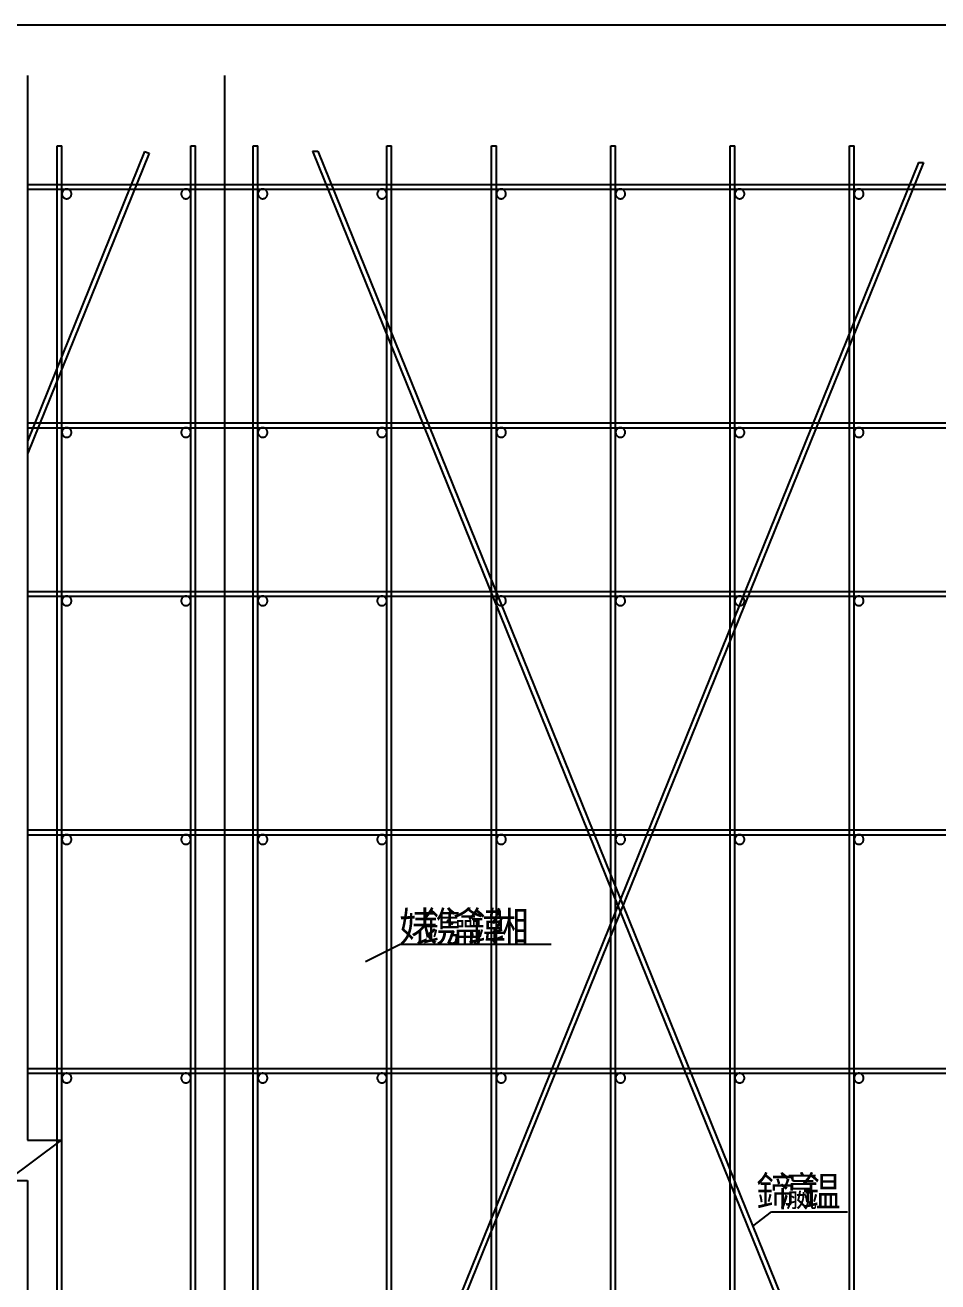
# Model space of a CAD drawing. Header units: metres. Extents: x 0 to 420, y 0 to 297.
# Drawn here: x 84.5 to 191.9, y 149.2 to 297 of the extents above; entities that cross this region are included whole.
import ezdxf

# ---------------------------------------------------------------- set-up
doc = ezdxf.new("R2010")
doc.units = ezdxf.units.M
doc.layers.add(' ', color=7, linetype='Continuous')

msp = doc.modelspace()

# ---------------------------------------------------------------- linework, layer by layer
at = {"layer": ' '}
msp.add_line((107.97, 39.12), (107.97, 291.04), dxfattribs=at)
for p, q in [((420, 296.97), (0, 296.97)), ((84.74, 291.04), (84.74, 165.83)), ((88.24, 57.21), (88.24, 282.79)), ((88.24, 282.79), (88.8, 282.79)), ((88.8, 57.21), (88.8, 282.79)), ((103.95, 56.43), (103.95, 282.79)), ((103.95, 282.79), (104.51, 282.79)), ((104.51, 56.43), (104.51, 282.79)), ((111.3, 56.43), (111.3, 282.79)), ((111.3, 282.79), (111.86, 282.79)), ((111.86, 56.43), (111.86, 282.79)), ((127.02, 57.21), (127.02, 282.79)), ((127.02, 282.79), (127.58, 282.79)), ((127.58, 57.21), (127.58, 282.79)), ((139.36, 57.21), (139.36, 282.79)), ((139.36, 282.79), (139.92, 282.79)), ((139.92, 57.21), (139.92, 282.79)), ((153.39, 57.21), (153.39, 282.79)), ((153.39, 282.79), (153.95, 282.79)), ((153.95, 57.21), (153.95, 282.79)), ((167.42, 57.21), (167.42, 282.79)), ((167.42, 282.79), (167.98, 282.79)), ((167.98, 57.21), (167.98, 282.79)), ((181.45, 57.21), (181.45, 282.79)), ((181.45, 282.79), (182.01, 282.79)), ((182.01, 57.21), (182.01, 282.79)), ((98.53, 282.12), (84.74, 248.06)), ((99.05, 281.91), (84.74, 246.56)), ((98.53, 282.12), (99.05, 281.91)), ((118.3, 282.15), (196.05, 90.09)), ((118.3, 282.15), (118.91, 282.15)), ((118.91, 282.15), (196.66, 90.09)), ((189.57, 280.81), (112.37, 90.09)), ((190.18, 280.81), (112.97, 90.09)), ((189.57, 280.81), (190.18, 280.81)), ((84.74, 278.24), (223.49, 278.24)), ((84.74, 277.68), (223.49, 277.68)), ((84.74, 250.18), (223.49, 250.18)), ((84.74, 249.62), (223.49, 249.62)), ((84.74, 230.38), (223.49, 230.38)), ((84.74, 229.82), (223.49, 229.82)), ((84.74, 202.32), (223.49, 202.32)), ((84.74, 201.76), (223.49, 201.76)), ((124.52, 186.84), (128.59, 188.87)), ((128.59, 188.87), (146.37, 188.87)), ((84.74, 174.26), (223.49, 174.26)), ((84.74, 173.7), (223.49, 173.7)), ((88.71, 165.83), (82.36, 161.08)), ((84.74, 165.83), (88.71, 165.83)), ((82.36, 161.08), (84.74, 161.08)), ((84.74, 161.08), (84.74, 45.46)), ((170.08, 155.73), (172.29, 157.39)), ((172.29, 157.39), (181.23, 157.39))]:
    msp.add_line(p, q)
for points in [[(89.92, 277.12), (89.92, 277.18), (89.91, 277.23), (89.9, 277.28), (89.88, 277.34), (89.85, 277.38), (89.83, 277.43), (89.79, 277.48), (89.76, 277.52), (89.72, 277.55), (89.67, 277.59), (89.62, 277.62), (89.57, 277.64), (89.52, 277.66), (89.47, 277.67), (89.41, 277.68), (89.36, 277.68), (89.3, 277.68), (89.25, 277.67), (89.2, 277.66), (89.14, 277.64), (89.09, 277.62), (89.05, 277.59), (89, 277.55), (88.96, 277.52), (88.93, 277.48), (88.89, 277.43), (88.86, 277.38), (88.84, 277.34), (88.82, 277.28), (88.81, 277.23), (88.8, 277.18), (88.8, 277.12), (88.8, 277.07), (88.81, 277.01), (88.82, 276.96), (88.84, 276.91), (88.86, 276.86), (88.89, 276.81), (88.93, 276.76), (88.96, 276.72), (89, 276.69), (89.05, 276.65), (89.09, 276.63), (89.14, 276.6), (89.2, 276.58), (89.25, 276.57), (89.3, 276.56), (89.36, 276.56), (89.41, 276.56), (89.47, 276.57), (89.52, 276.58), (89.57, 276.6), (89.62, 276.63), (89.67, 276.65), (89.72, 276.69), (89.76, 276.72), (89.79, 276.76), (89.83, 276.81), (89.85, 276.86), (89.88, 276.91), (89.9, 276.96), (89.91, 277.01), (89.92, 277.07), (89.92, 277.12)], [(103.95, 277.12), (103.95, 277.18), (103.94, 277.23), (103.93, 277.28), (103.91, 277.34), (103.88, 277.38), (103.86, 277.43), (103.82, 277.48), (103.79, 277.52), (103.74, 277.55), (103.7, 277.59), (103.65, 277.62), (103.6, 277.64), (103.55, 277.66), (103.5, 277.67), (103.44, 277.68), (103.39, 277.68), (103.33, 277.68), (103.28, 277.67), (103.23, 277.66), (103.17, 277.64), (103.12, 277.62), (103.08, 277.59), (103.03, 277.55), (102.99, 277.52), (102.95, 277.48), (102.92, 277.43), (102.89, 277.38), (102.87, 277.34), (102.85, 277.28), (102.84, 277.23), (102.83, 277.18), (102.83, 277.12), (102.83, 277.07), (102.84, 277.01), (102.85, 276.96), (102.87, 276.91), (102.89, 276.86), (102.92, 276.81), (102.95, 276.76), (102.99, 276.72), (103.03, 276.69), (103.08, 276.65), (103.12, 276.63), (103.17, 276.6), (103.23, 276.58), (103.28, 276.57), (103.33, 276.56), (103.39, 276.56), (103.44, 276.56), (103.5, 276.57), (103.55, 276.58), (103.6, 276.6), (103.65, 276.63), (103.7, 276.65), (103.74, 276.69), (103.79, 276.72), (103.82, 276.76), (103.86, 276.81), (103.88, 276.86), (103.91, 276.91), (103.93, 276.96), (103.94, 277.01), (103.95, 277.07), (103.95, 277.12)], [(112.99, 277.12), (112.98, 277.18), (112.98, 277.23), (112.96, 277.28), (112.94, 277.34), (112.92, 277.38), (112.89, 277.43), (112.86, 277.48), (112.82, 277.52), (112.78, 277.55), (112.74, 277.59), (112.69, 277.62), (112.64, 277.64), (112.59, 277.66), (112.53, 277.67), (112.48, 277.68), (112.42, 277.68), (112.37, 277.68), (112.32, 277.67), (112.26, 277.66), (112.21, 277.64), (112.16, 277.62), (112.11, 277.59), (112.07, 277.55), (112.03, 277.52), (111.99, 277.48), (111.96, 277.43), (111.93, 277.38), (111.91, 277.34), (111.89, 277.28), (111.87, 277.23), (111.87, 277.18), (111.86, 277.12), (111.87, 277.07), (111.87, 277.01), (111.89, 276.96), (111.91, 276.91), (111.93, 276.86), (111.96, 276.81), (111.99, 276.76), (112.03, 276.72), (112.07, 276.69), (112.11, 276.65), (112.16, 276.63), (112.21, 276.6), (112.26, 276.58), (112.32, 276.57), (112.37, 276.56), (112.42, 276.56), (112.48, 276.56), (112.53, 276.57), (112.59, 276.58), (112.64, 276.6), (112.69, 276.63), (112.74, 276.65), (112.78, 276.69), (112.82, 276.72), (112.86, 276.76), (112.89, 276.81), (112.92, 276.86), (112.94, 276.91), (112.96, 276.96), (112.98, 277.01), (112.98, 277.07), (112.99, 277.12)], [(127.02, 277.12), (127.01, 277.18), (127, 277.23), (126.99, 277.28), (126.97, 277.34), (126.95, 277.38), (126.92, 277.43), (126.89, 277.48), (126.85, 277.52), (126.81, 277.55), (126.77, 277.59), (126.72, 277.62), (126.67, 277.64), (126.62, 277.66), (126.56, 277.67), (126.51, 277.68), (126.45, 277.68), (126.4, 277.68), (126.34, 277.67), (126.29, 277.66), (126.24, 277.64), (126.19, 277.62), (126.14, 277.59), (126.1, 277.55), (126.06, 277.52), (126.02, 277.48), (125.99, 277.43), (125.96, 277.38), (125.94, 277.34), (125.92, 277.28), (125.9, 277.23), (125.9, 277.18), (125.89, 277.12), (125.9, 277.07), (125.9, 277.01), (125.92, 276.96), (125.94, 276.91), (125.96, 276.86), (125.99, 276.81), (126.02, 276.76), (126.06, 276.72), (126.1, 276.69), (126.14, 276.65), (126.19, 276.63), (126.24, 276.6), (126.29, 276.58), (126.34, 276.57), (126.4, 276.56), (126.45, 276.56), (126.51, 276.56), (126.56, 276.57), (126.62, 276.58), (126.67, 276.6), (126.72, 276.63), (126.77, 276.65), (126.81, 276.69), (126.85, 276.72), (126.89, 276.76), (126.92, 276.81), (126.95, 276.86), (126.97, 276.91), (126.99, 276.96), (127, 277.01), (127.01, 277.07), (127.02, 277.12)], [(141.04, 277.12), (141.04, 277.18), (141.03, 277.23), (141.02, 277.28), (141, 277.34), (140.98, 277.38), (140.95, 277.43), (140.92, 277.48), (140.88, 277.52), (140.84, 277.55), (140.8, 277.59), (140.75, 277.62), (140.7, 277.64), (140.65, 277.66), (140.59, 277.67), (140.54, 277.68), (140.48, 277.68), (140.43, 277.68), (140.37, 277.67), (140.32, 277.66), (140.27, 277.64), (140.22, 277.62), (140.17, 277.59), (140.13, 277.55), (140.09, 277.52), (140.05, 277.48), (140.02, 277.43), (139.99, 277.38), (139.96, 277.34), (139.95, 277.28), (139.93, 277.23), (139.92, 277.18), (139.92, 277.12), (139.92, 277.07), (139.93, 277.01), (139.95, 276.96), (139.96, 276.91), (139.99, 276.86), (140.02, 276.81), (140.05, 276.76), (140.09, 276.72), (140.13, 276.69), (140.17, 276.65), (140.22, 276.63), (140.27, 276.6), (140.32, 276.58), (140.37, 276.57), (140.43, 276.56), (140.48, 276.56), (140.54, 276.56), (140.59, 276.57), (140.65, 276.58), (140.7, 276.6), (140.75, 276.63), (140.8, 276.65), (140.84, 276.69), (140.88, 276.72), (140.92, 276.76), (140.95, 276.81), (140.98, 276.86), (141, 276.91), (141.02, 276.96), (141.03, 277.01), (141.04, 277.07), (141.04, 277.12)], [(155.07, 277.12), (155.07, 277.18), (155.06, 277.23), (155.05, 277.28), (155.03, 277.34), (155.01, 277.38), (154.98, 277.43), (154.95, 277.48), (154.91, 277.52), (154.87, 277.55), (154.82, 277.59), (154.78, 277.62), (154.73, 277.64), (154.68, 277.66), (154.62, 277.67), (154.57, 277.68), (154.51, 277.68), (154.46, 277.68), (154.4, 277.67), (154.35, 277.66), (154.3, 277.64), (154.25, 277.62), (154.2, 277.59), (154.16, 277.55), (154.12, 277.52), (154.08, 277.48), (154.05, 277.43), (154.02, 277.38), (153.99, 277.34), (153.98, 277.28), (153.96, 277.23), (153.95, 277.18), (153.95, 277.12), (153.95, 277.07), (153.96, 277.01), (153.98, 276.96), (153.99, 276.91), (154.02, 276.86), (154.05, 276.81), (154.08, 276.76), (154.12, 276.72), (154.16, 276.69), (154.2, 276.65), (154.25, 276.63), (154.3, 276.6), (154.35, 276.58), (154.4, 276.57), (154.46, 276.56), (154.51, 276.56), (154.57, 276.56), (154.62, 276.57), (154.68, 276.58), (154.73, 276.6), (154.78, 276.63), (154.82, 276.65), (154.87, 276.69), (154.91, 276.72), (154.95, 276.76), (154.98, 276.81), (155.01, 276.86), (155.03, 276.91), (155.05, 276.96), (155.06, 277.01), (155.07, 277.07), (155.07, 277.12)], [(169.1, 277.12), (169.1, 277.18), (169.09, 277.23), (169.08, 277.28), (169.06, 277.34), (169.04, 277.38), (169.01, 277.43), (168.98, 277.48), (168.94, 277.52), (168.9, 277.55), (168.85, 277.59), (168.81, 277.62), (168.76, 277.64), (168.7, 277.66), (168.65, 277.67), (168.6, 277.68), (168.54, 277.68), (168.49, 277.68), (168.43, 277.67), (168.38, 277.66), (168.33, 277.64), (168.28, 277.62), (168.23, 277.59), (168.19, 277.55), (168.14, 277.52), (168.11, 277.48), (168.08, 277.43), (168.05, 277.38), (168.02, 277.34), (168, 277.28), (167.99, 277.23), (167.98, 277.18), (167.98, 277.12), (167.98, 277.07), (167.99, 277.01), (168, 276.96), (168.02, 276.91), (168.05, 276.86), (168.08, 276.81), (168.11, 276.76), (168.14, 276.72), (168.19, 276.69), (168.23, 276.65), (168.28, 276.63), (168.33, 276.6), (168.38, 276.58), (168.43, 276.57), (168.49, 276.56), (168.54, 276.56), (168.6, 276.56), (168.65, 276.57), (168.7, 276.58), (168.76, 276.6), (168.81, 276.63), (168.85, 276.65), (168.9, 276.69), (168.94, 276.72), (168.98, 276.76), (169.01, 276.81), (169.04, 276.86), (169.06, 276.91), (169.08, 276.96), (169.09, 277.01), (169.1, 277.07), (169.1, 277.12)], [(183.13, 277.12), (183.13, 277.18), (183.12, 277.23), (183.11, 277.28), (183.09, 277.34), (183.07, 277.38), (183.04, 277.43), (183, 277.48), (182.97, 277.52), (182.93, 277.55), (182.88, 277.59), (182.84, 277.62), (182.79, 277.64), (182.73, 277.66), (182.68, 277.67), (182.63, 277.68), (182.57, 277.68), (182.52, 277.68), (182.46, 277.67), (182.41, 277.66), (182.36, 277.64), (182.31, 277.62), (182.26, 277.59), (182.21, 277.55), (182.17, 277.52), (182.14, 277.48), (182.1, 277.43), (182.08, 277.38), (182.05, 277.34), (182.03, 277.28), (182.02, 277.23), (182.01, 277.18), (182.01, 277.12), (182.01, 277.07), (182.02, 277.01), (182.03, 276.96), (182.05, 276.91), (182.08, 276.86), (182.1, 276.81), (182.14, 276.76), (182.17, 276.72), (182.21, 276.69), (182.26, 276.65), (182.31, 276.63), (182.36, 276.6), (182.41, 276.58), (182.46, 276.57), (182.52, 276.56), (182.57, 276.56), (182.63, 276.56), (182.68, 276.57), (182.73, 276.58), (182.79, 276.6), (182.84, 276.63), (182.88, 276.65), (182.93, 276.69), (182.97, 276.72), (183, 276.76), (183.04, 276.81), (183.07, 276.86), (183.09, 276.91), (183.11, 276.96), (183.12, 277.01), (183.13, 277.07), (183.13, 277.12)], [(89.92, 249.06), (89.92, 249.12), (89.91, 249.17), (89.9, 249.22), (89.88, 249.28), (89.85, 249.33), (89.83, 249.37), (89.79, 249.42), (89.76, 249.46), (89.72, 249.5), (89.67, 249.53), (89.62, 249.56), (89.57, 249.58), (89.52, 249.6), (89.47, 249.61), (89.41, 249.62), (89.36, 249.62), (89.3, 249.62), (89.25, 249.61), (89.2, 249.6), (89.14, 249.58), (89.09, 249.56), (89.05, 249.53), (89, 249.5), (88.96, 249.46), (88.93, 249.42), (88.89, 249.37), (88.86, 249.33), (88.84, 249.28), (88.82, 249.22), (88.81, 249.17), (88.8, 249.12), (88.8, 249.06), (88.8, 249.01), (88.81, 248.95), (88.82, 248.9), (88.84, 248.85), (88.86, 248.8), (88.89, 248.75), (88.93, 248.71), (88.96, 248.67), (89, 248.63), (89.05, 248.6), (89.09, 248.57), (89.14, 248.54), (89.2, 248.52), (89.25, 248.51), (89.3, 248.5), (89.36, 248.5), (89.41, 248.5), (89.47, 248.51), (89.52, 248.52), (89.57, 248.54), (89.62, 248.57), (89.67, 248.6), (89.72, 248.63), (89.76, 248.67), (89.79, 248.71), (89.83, 248.75), (89.85, 248.8), (89.88, 248.85), (89.9, 248.9), (89.91, 248.95), (89.92, 249.01), (89.92, 249.06)], [(103.95, 249.06), (103.95, 249.12), (103.94, 249.17), (103.93, 249.22), (103.91, 249.28), (103.88, 249.33), (103.86, 249.37), (103.82, 249.42), (103.79, 249.46), (103.74, 249.5), (103.7, 249.53), (103.65, 249.56), (103.6, 249.58), (103.55, 249.6), (103.5, 249.61), (103.44, 249.62), (103.39, 249.62), (103.33, 249.62), (103.28, 249.61), (103.23, 249.6), (103.17, 249.58), (103.12, 249.56), (103.08, 249.53), (103.03, 249.5), (102.99, 249.46), (102.95, 249.42), (102.92, 249.37), (102.89, 249.33), (102.87, 249.28), (102.85, 249.22), (102.84, 249.17), (102.83, 249.12), (102.83, 249.06), (102.83, 249.01), (102.84, 248.95), (102.85, 248.9), (102.87, 248.85), (102.89, 248.8), (102.92, 248.75), (102.95, 248.71), (102.99, 248.67), (103.03, 248.63), (103.08, 248.6), (103.12, 248.57), (103.17, 248.54), (103.23, 248.52), (103.28, 248.51), (103.33, 248.5), (103.39, 248.5), (103.44, 248.5), (103.5, 248.51), (103.55, 248.52), (103.6, 248.54), (103.65, 248.57), (103.7, 248.6), (103.74, 248.63), (103.79, 248.67), (103.82, 248.71), (103.86, 248.75), (103.88, 248.8), (103.91, 248.85), (103.93, 248.9), (103.94, 248.95), (103.95, 249.01), (103.95, 249.06)], [(112.99, 249.06), (112.98, 249.12), (112.98, 249.17), (112.96, 249.22), (112.94, 249.28), (112.92, 249.33), (112.89, 249.37), (112.86, 249.42), (112.82, 249.46), (112.78, 249.5), (112.74, 249.53), (112.69, 249.56), (112.64, 249.58), (112.59, 249.6), (112.53, 249.61), (112.48, 249.62), (112.42, 249.62), (112.37, 249.62), (112.32, 249.61), (112.26, 249.6), (112.21, 249.58), (112.16, 249.56), (112.11, 249.53), (112.07, 249.5), (112.03, 249.46), (111.99, 249.42), (111.96, 249.37), (111.93, 249.33), (111.91, 249.28), (111.89, 249.22), (111.87, 249.17), (111.87, 249.12), (111.86, 249.06), (111.87, 249.01), (111.87, 248.95), (111.89, 248.9), (111.91, 248.85), (111.93, 248.8), (111.96, 248.75), (111.99, 248.71), (112.03, 248.67), (112.07, 248.63), (112.11, 248.6), (112.16, 248.57), (112.21, 248.54), (112.26, 248.52), (112.32, 248.51), (112.37, 248.5), (112.42, 248.5), (112.48, 248.5), (112.53, 248.51), (112.59, 248.52), (112.64, 248.54), (112.69, 248.57), (112.74, 248.6), (112.78, 248.63), (112.82, 248.67), (112.86, 248.71), (112.89, 248.75), (112.92, 248.8), (112.94, 248.85), (112.96, 248.9), (112.98, 248.95), (112.98, 249.01), (112.99, 249.06)], [(127.02, 249.06), (127.01, 249.12), (127, 249.17), (126.99, 249.22), (126.97, 249.28), (126.95, 249.33), (126.92, 249.37), (126.89, 249.42), (126.85, 249.46), (126.81, 249.5), (126.77, 249.53), (126.72, 249.56), (126.67, 249.58), (126.62, 249.6), (126.56, 249.61), (126.51, 249.62), (126.45, 249.62), (126.4, 249.62), (126.34, 249.61), (126.29, 249.6), (126.24, 249.58), (126.19, 249.56), (126.14, 249.53), (126.1, 249.5), (126.06, 249.46), (126.02, 249.42), (125.99, 249.37), (125.96, 249.33), (125.94, 249.28), (125.92, 249.22), (125.9, 249.17), (125.9, 249.12), (125.89, 249.06), (125.9, 249.01), (125.9, 248.95), (125.92, 248.9), (125.94, 248.85), (125.96, 248.8), (125.99, 248.75), (126.02, 248.71), (126.06, 248.67), (126.1, 248.63), (126.14, 248.6), (126.19, 248.57), (126.24, 248.54), (126.29, 248.52), (126.34, 248.51), (126.4, 248.5), (126.45, 248.5), (126.51, 248.5), (126.56, 248.51), (126.62, 248.52), (126.67, 248.54), (126.72, 248.57), (126.77, 248.6), (126.81, 248.63), (126.85, 248.67), (126.89, 248.71), (126.92, 248.75), (126.95, 248.8), (126.97, 248.85), (126.99, 248.9), (127, 248.95), (127.01, 249.01), (127.02, 249.06)], [(141.04, 249.06), (141.04, 249.12), (141.03, 249.17), (141.02, 249.22), (141, 249.28), (140.98, 249.33), (140.95, 249.37), (140.92, 249.42), (140.88, 249.46), (140.84, 249.5), (140.8, 249.53), (140.75, 249.56), (140.7, 249.58), (140.65, 249.6), (140.59, 249.61), (140.54, 249.62), (140.48, 249.62), (140.43, 249.62), (140.37, 249.61), (140.32, 249.6), (140.27, 249.58), (140.22, 249.56), (140.17, 249.53), (140.13, 249.5), (140.09, 249.46), (140.05, 249.42), (140.02, 249.37), (139.99, 249.33), (139.96, 249.28), (139.95, 249.22), (139.93, 249.17), (139.92, 249.12), (139.92, 249.06), (139.92, 249.01), (139.93, 248.95), (139.95, 248.9), (139.96, 248.85), (139.99, 248.8), (140.02, 248.75), (140.05, 248.71), (140.09, 248.67), (140.13, 248.63), (140.17, 248.6), (140.22, 248.57), (140.27, 248.54), (140.32, 248.52), (140.37, 248.51), (140.43, 248.5), (140.48, 248.5), (140.54, 248.5), (140.59, 248.51), (140.65, 248.52), (140.7, 248.54), (140.75, 248.57), (140.8, 248.6), (140.84, 248.63), (140.88, 248.67), (140.92, 248.71), (140.95, 248.75), (140.98, 248.8), (141, 248.85), (141.02, 248.9), (141.03, 248.95), (141.04, 249.01), (141.04, 249.06)], [(155.07, 249.06), (155.07, 249.12), (155.06, 249.17), (155.05, 249.22), (155.03, 249.28), (155.01, 249.33), (154.98, 249.37), (154.95, 249.42), (154.91, 249.46), (154.87, 249.5), (154.82, 249.53), (154.78, 249.56), (154.73, 249.58), (154.68, 249.6), (154.62, 249.61), (154.57, 249.62), (154.51, 249.62), (154.46, 249.62), (154.4, 249.61), (154.35, 249.6), (154.3, 249.58), (154.25, 249.56), (154.2, 249.53), (154.16, 249.5), (154.12, 249.46), (154.08, 249.42), (154.05, 249.37), (154.02, 249.33), (153.99, 249.28), (153.98, 249.22), (153.96, 249.17), (153.95, 249.12), (153.95, 249.06), (153.95, 249.01), (153.96, 248.95), (153.98, 248.9), (153.99, 248.85), (154.02, 248.8), (154.05, 248.75), (154.08, 248.71), (154.12, 248.67), (154.16, 248.63), (154.2, 248.6), (154.25, 248.57), (154.3, 248.54), (154.35, 248.52), (154.4, 248.51), (154.46, 248.5), (154.51, 248.5), (154.57, 248.5), (154.62, 248.51), (154.68, 248.52), (154.73, 248.54), (154.78, 248.57), (154.82, 248.6), (154.87, 248.63), (154.91, 248.67), (154.95, 248.71), (154.98, 248.75), (155.01, 248.8), (155.03, 248.85), (155.05, 248.9), (155.06, 248.95), (155.07, 249.01), (155.07, 249.06)], [(169.1, 249.06), (169.1, 249.12), (169.09, 249.17), (169.08, 249.22), (169.06, 249.28), (169.04, 249.33), (169.01, 249.37), (168.98, 249.42), (168.94, 249.46), (168.9, 249.5), (168.85, 249.53), (168.81, 249.56), (168.76, 249.58), (168.7, 249.6), (168.65, 249.61), (168.6, 249.62), (168.54, 249.62), (168.49, 249.62), (168.43, 249.61), (168.38, 249.6), (168.33, 249.58), (168.28, 249.56), (168.23, 249.53), (168.19, 249.5), (168.14, 249.46), (168.11, 249.42), (168.08, 249.37), (168.05, 249.33), (168.02, 249.28), (168, 249.22), (167.99, 249.17), (167.98, 249.12), (167.98, 249.06), (167.98, 249.01), (167.99, 248.95), (168, 248.9), (168.02, 248.85), (168.05, 248.8), (168.08, 248.75), (168.11, 248.71), (168.14, 248.67), (168.19, 248.63), (168.23, 248.6), (168.28, 248.57), (168.33, 248.54), (168.38, 248.52), (168.43, 248.51), (168.49, 248.5), (168.54, 248.5), (168.6, 248.5), (168.65, 248.51), (168.7, 248.52), (168.76, 248.54), (168.81, 248.57), (168.85, 248.6), (168.9, 248.63), (168.94, 248.67), (168.98, 248.71), (169.01, 248.75), (169.04, 248.8), (169.06, 248.85), (169.08, 248.9), (169.09, 248.95), (169.1, 249.01), (169.1, 249.06)], [(183.13, 249.06), (183.13, 249.12), (183.12, 249.17), (183.11, 249.22), (183.09, 249.28), (183.07, 249.33), (183.04, 249.37), (183, 249.42), (182.97, 249.46), (182.93, 249.5), (182.88, 249.53), (182.84, 249.56), (182.79, 249.58), (182.73, 249.6), (182.68, 249.61), (182.63, 249.62), (182.57, 249.62), (182.52, 249.62), (182.46, 249.61), (182.41, 249.6), (182.36, 249.58), (182.31, 249.56), (182.26, 249.53), (182.21, 249.5), (182.17, 249.46), (182.14, 249.42), (182.1, 249.37), (182.08, 249.33), (182.05, 249.28), (182.03, 249.22), (182.02, 249.17), (182.01, 249.12), (182.01, 249.06), (182.01, 249.01), (182.02, 248.95), (182.03, 248.9), (182.05, 248.85), (182.08, 248.8), (182.1, 248.75), (182.14, 248.71), (182.17, 248.67), (182.21, 248.63), (182.26, 248.6), (182.31, 248.57), (182.36, 248.54), (182.41, 248.52), (182.46, 248.51), (182.52, 248.5), (182.57, 248.5), (182.63, 248.5), (182.68, 248.51), (182.73, 248.52), (182.79, 248.54), (182.84, 248.57), (182.88, 248.6), (182.93, 248.63), (182.97, 248.67), (183, 248.71), (183.04, 248.75), (183.07, 248.8), (183.09, 248.85), (183.11, 248.9), (183.12, 248.95), (183.13, 249.01), (183.13, 249.06)], [(89.92, 229.26), (89.92, 229.31), (89.91, 229.37), (89.9, 229.42), (89.88, 229.47), (89.85, 229.52), (89.83, 229.57), (89.79, 229.61), (89.76, 229.65), (89.72, 229.69), (89.67, 229.72), (89.62, 229.75), (89.57, 229.78), (89.52, 229.79), (89.47, 229.81), (89.41, 229.82), (89.36, 229.82), (89.3, 229.82), (89.25, 229.81), (89.2, 229.79), (89.14, 229.78), (89.09, 229.75), (89.05, 229.72), (89, 229.69), (88.96, 229.65), (88.93, 229.61), (88.89, 229.57), (88.86, 229.52), (88.84, 229.47), (88.82, 229.42), (88.81, 229.37), (88.8, 229.31), (88.8, 229.26), (88.8, 229.2), (88.81, 229.15), (88.82, 229.09), (88.84, 229.04), (88.86, 228.99), (88.89, 228.94), (88.93, 228.9), (88.96, 228.86), (89, 228.82), (89.05, 228.79), (89.09, 228.76), (89.14, 228.74), (89.2, 228.72), (89.25, 228.71), (89.3, 228.7), (89.36, 228.7), (89.41, 228.7), (89.47, 228.71), (89.52, 228.72), (89.57, 228.74), (89.62, 228.76), (89.67, 228.79), (89.72, 228.82), (89.76, 228.86), (89.79, 228.9), (89.83, 228.94), (89.85, 228.99), (89.88, 229.04), (89.9, 229.09), (89.91, 229.15), (89.92, 229.2), (89.92, 229.26)], [(103.95, 229.26), (103.95, 229.31), (103.94, 229.37), (103.93, 229.42), (103.91, 229.47), (103.88, 229.52), (103.86, 229.57), (103.82, 229.61), (103.79, 229.65), (103.74, 229.69), (103.7, 229.72), (103.65, 229.75), (103.6, 229.78), (103.55, 229.79), (103.5, 229.81), (103.44, 229.82), (103.39, 229.82), (103.33, 229.82), (103.28, 229.81), (103.23, 229.79), (103.17, 229.78), (103.12, 229.75), (103.08, 229.72), (103.03, 229.69), (102.99, 229.65), (102.95, 229.61), (102.92, 229.57), (102.89, 229.52), (102.87, 229.47), (102.85, 229.42), (102.84, 229.37), (102.83, 229.31), (102.83, 229.26), (102.83, 229.2), (102.84, 229.15), (102.85, 229.09), (102.87, 229.04), (102.89, 228.99), (102.92, 228.94), (102.95, 228.9), (102.99, 228.86), (103.03, 228.82), (103.08, 228.79), (103.12, 228.76), (103.17, 228.74), (103.23, 228.72), (103.28, 228.71), (103.33, 228.7), (103.39, 228.7), (103.44, 228.7), (103.5, 228.71), (103.55, 228.72), (103.6, 228.74), (103.65, 228.76), (103.7, 228.79), (103.74, 228.82), (103.79, 228.86), (103.82, 228.9), (103.86, 228.94), (103.88, 228.99), (103.91, 229.04), (103.93, 229.09), (103.94, 229.15), (103.95, 229.2), (103.95, 229.26)], [(112.99, 229.26), (112.98, 229.31), (112.98, 229.37), (112.96, 229.42), (112.94, 229.47), (112.92, 229.52), (112.89, 229.57), (112.86, 229.61), (112.82, 229.65), (112.78, 229.69), (112.74, 229.72), (112.69, 229.75), (112.64, 229.78), (112.59, 229.79), (112.53, 229.81), (112.48, 229.82), (112.42, 229.82), (112.37, 229.82), (112.32, 229.81), (112.26, 229.79), (112.21, 229.78), (112.16, 229.75), (112.11, 229.72), (112.07, 229.69), (112.03, 229.65), (111.99, 229.61), (111.96, 229.57), (111.93, 229.52), (111.91, 229.47), (111.89, 229.42), (111.87, 229.37), (111.87, 229.31), (111.86, 229.26), (111.87, 229.2), (111.87, 229.15), (111.89, 229.09), (111.91, 229.04), (111.93, 228.99), (111.96, 228.94), (111.99, 228.9), (112.03, 228.86), (112.07, 228.82), (112.11, 228.79), (112.16, 228.76), (112.21, 228.74), (112.26, 228.72), (112.32, 228.71), (112.37, 228.7), (112.42, 228.7), (112.48, 228.7), (112.53, 228.71), (112.59, 228.72), (112.64, 228.74), (112.69, 228.76), (112.74, 228.79), (112.78, 228.82), (112.82, 228.86), (112.86, 228.9), (112.89, 228.94), (112.92, 228.99), (112.94, 229.04), (112.96, 229.09), (112.98, 229.15), (112.98, 229.2), (112.99, 229.26)], [(127.02, 229.26), (127.01, 229.31), (127, 229.37), (126.99, 229.42), (126.97, 229.47), (126.95, 229.52), (126.92, 229.57), (126.89, 229.61), (126.85, 229.65), (126.81, 229.69), (126.77, 229.72), (126.72, 229.75), (126.67, 229.78), (126.62, 229.79), (126.56, 229.81), (126.51, 229.82), (126.45, 229.82), (126.4, 229.82), (126.34, 229.81), (126.29, 229.79), (126.24, 229.78), (126.19, 229.75), (126.14, 229.72), (126.1, 229.69), (126.06, 229.65), (126.02, 229.61), (125.99, 229.57), (125.96, 229.52), (125.94, 229.47), (125.92, 229.42), (125.9, 229.37), (125.9, 229.31), (125.89, 229.26), (125.9, 229.2), (125.9, 229.15), (125.92, 229.09), (125.94, 229.04), (125.96, 228.99), (125.99, 228.94), (126.02, 228.9), (126.06, 228.86), (126.1, 228.82), (126.14, 228.79), (126.19, 228.76), (126.24, 228.74), (126.29, 228.72), (126.34, 228.71), (126.4, 228.7), (126.45, 228.7), (126.51, 228.7), (126.56, 228.71), (126.62, 228.72), (126.67, 228.74), (126.72, 228.76), (126.77, 228.79), (126.81, 228.82), (126.85, 228.86), (126.89, 228.9), (126.92, 228.94), (126.95, 228.99), (126.97, 229.04), (126.99, 229.09), (127, 229.15), (127.01, 229.2), (127.02, 229.26)], [(141.04, 229.26), (141.04, 229.31), (141.03, 229.37), (141.02, 229.42), (141, 229.47), (140.98, 229.52), (140.95, 229.57), (140.92, 229.61), (140.88, 229.65), (140.84, 229.69), (140.8, 229.72), (140.75, 229.75), (140.7, 229.78), (140.65, 229.79), (140.59, 229.81), (140.54, 229.82), (140.48, 229.82), (140.43, 229.82), (140.37, 229.81), (140.32, 229.79), (140.27, 229.78), (140.22, 229.75), (140.17, 229.72), (140.13, 229.69), (140.09, 229.65), (140.05, 229.61), (140.02, 229.57), (139.99, 229.52), (139.96, 229.47), (139.95, 229.42), (139.93, 229.37), (139.92, 229.31), (139.92, 229.26), (139.92, 229.2), (139.93, 229.15), (139.95, 229.09), (139.96, 229.04), (139.99, 228.99), (140.02, 228.94), (140.05, 228.9), (140.09, 228.86), (140.13, 228.82), (140.17, 228.79), (140.22, 228.76), (140.27, 228.74), (140.32, 228.72), (140.37, 228.71), (140.43, 228.7), (140.48, 228.7), (140.54, 228.7), (140.59, 228.71), (140.65, 228.72), (140.7, 228.74), (140.75, 228.76), (140.8, 228.79), (140.84, 228.82), (140.88, 228.86), (140.92, 228.9), (140.95, 228.94), (140.98, 228.99), (141, 229.04), (141.02, 229.09), (141.03, 229.15), (141.04, 229.2), (141.04, 229.26)], [(155.07, 229.26), (155.07, 229.31), (155.06, 229.37), (155.05, 229.42), (155.03, 229.47), (155.01, 229.52), (154.98, 229.57), (154.95, 229.61), (154.91, 229.65), (154.87, 229.69), (154.82, 229.72), (154.78, 229.75), (154.73, 229.78), (154.68, 229.79), (154.62, 229.81), (154.57, 229.82), (154.51, 229.82), (154.46, 229.82), (154.4, 229.81), (154.35, 229.79), (154.3, 229.78), (154.25, 229.75), (154.2, 229.72), (154.16, 229.69), (154.12, 229.65), (154.08, 229.61), (154.05, 229.57), (154.02, 229.52), (153.99, 229.47), (153.98, 229.42), (153.96, 229.37), (153.95, 229.31), (153.95, 229.26), (153.95, 229.2), (153.96, 229.15), (153.98, 229.09), (153.99, 229.04), (154.02, 228.99), (154.05, 228.94), (154.08, 228.9), (154.12, 228.86), (154.16, 228.82), (154.2, 228.79), (154.25, 228.76), (154.3, 228.74), (154.35, 228.72), (154.4, 228.71), (154.46, 228.7), (154.51, 228.7), (154.57, 228.7), (154.62, 228.71), (154.68, 228.72), (154.73, 228.74), (154.78, 228.76), (154.82, 228.79), (154.87, 228.82), (154.91, 228.86), (154.95, 228.9), (154.98, 228.94), (155.01, 228.99), (155.03, 229.04), (155.05, 229.09), (155.06, 229.15), (155.07, 229.2), (155.07, 229.26)], [(169.1, 229.26), (169.1, 229.31), (169.09, 229.37), (169.08, 229.42), (169.06, 229.47), (169.04, 229.52), (169.01, 229.57), (168.98, 229.61), (168.94, 229.65), (168.9, 229.69), (168.85, 229.72), (168.81, 229.75), (168.76, 229.78), (168.7, 229.79), (168.65, 229.81), (168.6, 229.82), (168.54, 229.82), (168.49, 229.82), (168.43, 229.81), (168.38, 229.79), (168.33, 229.78), (168.28, 229.75), (168.23, 229.72), (168.19, 229.69), (168.14, 229.65), (168.11, 229.61), (168.08, 229.57), (168.05, 229.52), (168.02, 229.47), (168, 229.42), (167.99, 229.37), (167.98, 229.31), (167.98, 229.26), (167.98, 229.2), (167.99, 229.15), (168, 229.09), (168.02, 229.04), (168.05, 228.99), (168.08, 228.94), (168.11, 228.9), (168.14, 228.86), (168.19, 228.82), (168.23, 228.79), (168.28, 228.76), (168.33, 228.74), (168.38, 228.72), (168.43, 228.71), (168.49, 228.7), (168.54, 228.7), (168.6, 228.7), (168.65, 228.71), (168.7, 228.72), (168.76, 228.74), (168.81, 228.76), (168.85, 228.79), (168.9, 228.82), (168.94, 228.86), (168.98, 228.9), (169.01, 228.94), (169.04, 228.99), (169.06, 229.04), (169.08, 229.09), (169.09, 229.15), (169.1, 229.2), (169.1, 229.26)], [(183.13, 229.26), (183.13, 229.31), (183.12, 229.37), (183.11, 229.42), (183.09, 229.47), (183.07, 229.52), (183.04, 229.57), (183, 229.61), (182.97, 229.65), (182.93, 229.69), (182.88, 229.72), (182.84, 229.75), (182.79, 229.78), (182.73, 229.79), (182.68, 229.81), (182.63, 229.82), (182.57, 229.82), (182.52, 229.82), (182.46, 229.81), (182.41, 229.79), (182.36, 229.78), (182.31, 229.75), (182.26, 229.72), (182.21, 229.69), (182.17, 229.65), (182.14, 229.61), (182.1, 229.57), (182.08, 229.52), (182.05, 229.47), (182.03, 229.42), (182.02, 229.37), (182.01, 229.31), (182.01, 229.26), (182.01, 229.2), (182.02, 229.15), (182.03, 229.09), (182.05, 229.04), (182.08, 228.99), (182.1, 228.94), (182.14, 228.9), (182.17, 228.86), (182.21, 228.82), (182.26, 228.79), (182.31, 228.76), (182.36, 228.74), (182.41, 228.72), (182.46, 228.71), (182.52, 228.7), (182.57, 228.7), (182.63, 228.7), (182.68, 228.71), (182.73, 228.72), (182.79, 228.74), (182.84, 228.76), (182.88, 228.79), (182.93, 228.82), (182.97, 228.86), (183, 228.9), (183.04, 228.94), (183.07, 228.99), (183.09, 229.04), (183.11, 229.09), (183.12, 229.15), (183.13, 229.2), (183.13, 229.26)], [(89.92, 201.2), (89.92, 201.25), (89.91, 201.31), (89.9, 201.36), (89.88, 201.41), (89.85, 201.46), (89.83, 201.51), (89.79, 201.55), (89.76, 201.6), (89.72, 201.63), (89.67, 201.66), (89.62, 201.69), (89.57, 201.72), (89.52, 201.74), (89.47, 201.75), (89.41, 201.76), (89.36, 201.76), (89.3, 201.76), (89.25, 201.75), (89.2, 201.74), (89.14, 201.72), (89.09, 201.69), (89.05, 201.66), (89, 201.63), (88.96, 201.6), (88.93, 201.55), (88.89, 201.51), (88.86, 201.46), (88.84, 201.41), (88.82, 201.36), (88.81, 201.31), (88.8, 201.25), (88.8, 201.2), (88.8, 201.14), (88.81, 201.09), (88.82, 201.04), (88.84, 200.98), (88.86, 200.93), (88.89, 200.89), (88.93, 200.84), (88.96, 200.8), (89, 200.76), (89.05, 200.73), (89.09, 200.7), (89.14, 200.68), (89.2, 200.66), (89.25, 200.65), (89.3, 200.64), (89.36, 200.64), (89.41, 200.64), (89.47, 200.65), (89.52, 200.66), (89.57, 200.68), (89.62, 200.7), (89.67, 200.73), (89.72, 200.76), (89.76, 200.8), (89.79, 200.84), (89.83, 200.89), (89.85, 200.93), (89.88, 200.98), (89.9, 201.04), (89.91, 201.09), (89.92, 201.14), (89.92, 201.2)], [(103.95, 201.2), (103.95, 201.25), (103.94, 201.31), (103.93, 201.36), (103.91, 201.41), (103.88, 201.46), (103.86, 201.51), (103.82, 201.55), (103.79, 201.6), (103.74, 201.63), (103.7, 201.66), (103.65, 201.69), (103.6, 201.72), (103.55, 201.74), (103.5, 201.75), (103.44, 201.76), (103.39, 201.76), (103.33, 201.76), (103.28, 201.75), (103.23, 201.74), (103.17, 201.72), (103.12, 201.69), (103.08, 201.66), (103.03, 201.63), (102.99, 201.6), (102.95, 201.55), (102.92, 201.51), (102.89, 201.46), (102.87, 201.41), (102.85, 201.36), (102.84, 201.31), (102.83, 201.25), (102.83, 201.2), (102.83, 201.14), (102.84, 201.09), (102.85, 201.04), (102.87, 200.98), (102.89, 200.93), (102.92, 200.89), (102.95, 200.84), (102.99, 200.8), (103.03, 200.76), (103.08, 200.73), (103.12, 200.7), (103.17, 200.68), (103.23, 200.66), (103.28, 200.65), (103.33, 200.64), (103.39, 200.64), (103.44, 200.64), (103.5, 200.65), (103.55, 200.66), (103.6, 200.68), (103.65, 200.7), (103.7, 200.73), (103.74, 200.76), (103.79, 200.8), (103.82, 200.84), (103.86, 200.89), (103.88, 200.93), (103.91, 200.98), (103.93, 201.04), (103.94, 201.09), (103.95, 201.14), (103.95, 201.2)], [(112.99, 201.2), (112.98, 201.25), (112.98, 201.31), (112.96, 201.36), (112.94, 201.41), (112.92, 201.46), (112.89, 201.51), (112.86, 201.55), (112.82, 201.6), (112.78, 201.63), (112.74, 201.66), (112.69, 201.69), (112.64, 201.72), (112.59, 201.74), (112.53, 201.75), (112.48, 201.76), (112.42, 201.76), (112.37, 201.76), (112.32, 201.75), (112.26, 201.74), (112.21, 201.72), (112.16, 201.69), (112.11, 201.66), (112.07, 201.63), (112.03, 201.6), (111.99, 201.55), (111.96, 201.51), (111.93, 201.46), (111.91, 201.41), (111.89, 201.36), (111.87, 201.31), (111.87, 201.25), (111.86, 201.2), (111.87, 201.14), (111.87, 201.09), (111.89, 201.04), (111.91, 200.98), (111.93, 200.93), (111.96, 200.89), (111.99, 200.84), (112.03, 200.8), (112.07, 200.76), (112.11, 200.73), (112.16, 200.7), (112.21, 200.68), (112.26, 200.66), (112.32, 200.65), (112.37, 200.64), (112.42, 200.64), (112.48, 200.64), (112.53, 200.65), (112.59, 200.66), (112.64, 200.68), (112.69, 200.7), (112.74, 200.73), (112.78, 200.76), (112.82, 200.8), (112.86, 200.84), (112.89, 200.89), (112.92, 200.93), (112.94, 200.98), (112.96, 201.04), (112.98, 201.09), (112.98, 201.14), (112.99, 201.2)], [(127.02, 201.2), (127.01, 201.25), (127, 201.31), (126.99, 201.36), (126.97, 201.41), (126.95, 201.46), (126.92, 201.51), (126.89, 201.55), (126.85, 201.6), (126.81, 201.63), (126.77, 201.66), (126.72, 201.69), (126.67, 201.72), (126.62, 201.74), (126.56, 201.75), (126.51, 201.76), (126.45, 201.76), (126.4, 201.76), (126.34, 201.75), (126.29, 201.74), (126.24, 201.72), (126.19, 201.69), (126.14, 201.66), (126.1, 201.63), (126.06, 201.6), (126.02, 201.55), (125.99, 201.51), (125.96, 201.46), (125.94, 201.41), (125.92, 201.36), (125.9, 201.31), (125.9, 201.25), (125.89, 201.2), (125.9, 201.14), (125.9, 201.09), (125.92, 201.04), (125.94, 200.98), (125.96, 200.93), (125.99, 200.89), (126.02, 200.84), (126.06, 200.8), (126.1, 200.76), (126.14, 200.73), (126.19, 200.7), (126.24, 200.68), (126.29, 200.66), (126.34, 200.65), (126.4, 200.64), (126.45, 200.64), (126.51, 200.64), (126.56, 200.65), (126.62, 200.66), (126.67, 200.68), (126.72, 200.7), (126.77, 200.73), (126.81, 200.76), (126.85, 200.8), (126.89, 200.84), (126.92, 200.89), (126.95, 200.93), (126.97, 200.98), (126.99, 201.04), (127, 201.09), (127.01, 201.14), (127.02, 201.2)], [(141.04, 201.2), (141.04, 201.25), (141.03, 201.31), (141.02, 201.36), (141, 201.41), (140.98, 201.46), (140.95, 201.51), (140.92, 201.55), (140.88, 201.6), (140.84, 201.63), (140.8, 201.66), (140.75, 201.69), (140.7, 201.72), (140.65, 201.74), (140.59, 201.75), (140.54, 201.76), (140.48, 201.76), (140.43, 201.76), (140.37, 201.75), (140.32, 201.74), (140.27, 201.72), (140.22, 201.69), (140.17, 201.66), (140.13, 201.63), (140.09, 201.6), (140.05, 201.55), (140.02, 201.51), (139.99, 201.46), (139.96, 201.41), (139.95, 201.36), (139.93, 201.31), (139.92, 201.25), (139.92, 201.2), (139.92, 201.14), (139.93, 201.09), (139.95, 201.04), (139.96, 200.98), (139.99, 200.93), (140.02, 200.89), (140.05, 200.84), (140.09, 200.8), (140.13, 200.76), (140.17, 200.73), (140.22, 200.7), (140.27, 200.68), (140.32, 200.66), (140.37, 200.65), (140.43, 200.64), (140.48, 200.64), (140.54, 200.64), (140.59, 200.65), (140.65, 200.66), (140.7, 200.68), (140.75, 200.7), (140.8, 200.73), (140.84, 200.76), (140.88, 200.8), (140.92, 200.84), (140.95, 200.89), (140.98, 200.93), (141, 200.98), (141.02, 201.04), (141.03, 201.09), (141.04, 201.14), (141.04, 201.2)], [(155.07, 201.2), (155.07, 201.25), (155.06, 201.31), (155.05, 201.36), (155.03, 201.41), (155.01, 201.46), (154.98, 201.51), (154.95, 201.55), (154.91, 201.6), (154.87, 201.63), (154.82, 201.66), (154.78, 201.69), (154.73, 201.72), (154.68, 201.74), (154.62, 201.75), (154.57, 201.76), (154.51, 201.76), (154.46, 201.76), (154.4, 201.75), (154.35, 201.74), (154.3, 201.72), (154.25, 201.69), (154.2, 201.66), (154.16, 201.63), (154.12, 201.6), (154.08, 201.55), (154.05, 201.51), (154.02, 201.46), (153.99, 201.41), (153.98, 201.36), (153.96, 201.31), (153.95, 201.25), (153.95, 201.2), (153.95, 201.14), (153.96, 201.09), (153.98, 201.04), (153.99, 200.98), (154.02, 200.93), (154.05, 200.89), (154.08, 200.84), (154.12, 200.8), (154.16, 200.76), (154.2, 200.73), (154.25, 200.7), (154.3, 200.68), (154.35, 200.66), (154.4, 200.65), (154.46, 200.64), (154.51, 200.64), (154.57, 200.64), (154.62, 200.65), (154.68, 200.66), (154.73, 200.68), (154.78, 200.7), (154.82, 200.73), (154.87, 200.76), (154.91, 200.8), (154.95, 200.84), (154.98, 200.89), (155.01, 200.93), (155.03, 200.98), (155.05, 201.04), (155.06, 201.09), (155.07, 201.14), (155.07, 201.2)], [(169.1, 201.2), (169.1, 201.25), (169.09, 201.31), (169.08, 201.36), (169.06, 201.41), (169.04, 201.46), (169.01, 201.51), (168.98, 201.55), (168.94, 201.6), (168.9, 201.63), (168.85, 201.66), (168.81, 201.69), (168.76, 201.72), (168.7, 201.74), (168.65, 201.75), (168.6, 201.76), (168.54, 201.76), (168.49, 201.76), (168.43, 201.75), (168.38, 201.74), (168.33, 201.72), (168.28, 201.69), (168.23, 201.66), (168.19, 201.63), (168.14, 201.6), (168.11, 201.55), (168.08, 201.51), (168.05, 201.46), (168.02, 201.41), (168, 201.36), (167.99, 201.31), (167.98, 201.25), (167.98, 201.2), (167.98, 201.14), (167.99, 201.09), (168, 201.04), (168.02, 200.98), (168.05, 200.93), (168.08, 200.89), (168.11, 200.84), (168.14, 200.8), (168.19, 200.76), (168.23, 200.73), (168.28, 200.7), (168.33, 200.68), (168.38, 200.66), (168.43, 200.65), (168.49, 200.64), (168.54, 200.64), (168.6, 200.64), (168.65, 200.65), (168.7, 200.66), (168.76, 200.68), (168.81, 200.7), (168.85, 200.73), (168.9, 200.76), (168.94, 200.8), (168.98, 200.84), (169.01, 200.89), (169.04, 200.93), (169.06, 200.98), (169.08, 201.04), (169.09, 201.09), (169.1, 201.14), (169.1, 201.2)], [(183.13, 201.2), (183.13, 201.25), (183.12, 201.31), (183.11, 201.36), (183.09, 201.41), (183.07, 201.46), (183.04, 201.51), (183, 201.55), (182.97, 201.6), (182.93, 201.63), (182.88, 201.66), (182.84, 201.69), (182.79, 201.72), (182.73, 201.74), (182.68, 201.75), (182.63, 201.76), (182.57, 201.76), (182.52, 201.76), (182.46, 201.75), (182.41, 201.74), (182.36, 201.72), (182.31, 201.69), (182.26, 201.66), (182.21, 201.63), (182.17, 201.6), (182.14, 201.55), (182.1, 201.51), (182.08, 201.46), (182.05, 201.41), (182.03, 201.36), (182.02, 201.31), (182.01, 201.25), (182.01, 201.2), (182.01, 201.14), (182.02, 201.09), (182.03, 201.04), (182.05, 200.98), (182.08, 200.93), (182.1, 200.89), (182.14, 200.84), (182.17, 200.8), (182.21, 200.76), (182.26, 200.73), (182.31, 200.7), (182.36, 200.68), (182.41, 200.66), (182.46, 200.65), (182.52, 200.64), (182.57, 200.64), (182.63, 200.64), (182.68, 200.65), (182.73, 200.66), (182.79, 200.68), (182.84, 200.7), (182.88, 200.73), (182.93, 200.76), (182.97, 200.8), (183, 200.84), (183.04, 200.89), (183.07, 200.93), (183.09, 200.98), (183.11, 201.04), (183.12, 201.09), (183.13, 201.14), (183.13, 201.2)], [(89.92, 173.14), (89.92, 173.19), (89.91, 173.25), (89.9, 173.3), (89.88, 173.35), (89.85, 173.4), (89.83, 173.45), (89.79, 173.5), (89.76, 173.54), (89.72, 173.57), (89.67, 173.61), (89.62, 173.63), (89.57, 173.66), (89.52, 173.68), (89.47, 173.69), (89.41, 173.7), (89.36, 173.7), (89.3, 173.7), (89.25, 173.69), (89.2, 173.68), (89.14, 173.66), (89.09, 173.63), (89.05, 173.61), (89, 173.57), (88.96, 173.54), (88.93, 173.5), (88.89, 173.45), (88.86, 173.4), (88.84, 173.35), (88.82, 173.3), (88.81, 173.25), (88.8, 173.19), (88.8, 173.14), (88.8, 173.08), (88.81, 173.03), (88.82, 172.98), (88.84, 172.93), (88.86, 172.88), (88.89, 172.83), (88.93, 172.78), (88.96, 172.74), (89, 172.71), (89.05, 172.67), (89.09, 172.64), (89.14, 172.62), (89.2, 172.6), (89.25, 172.59), (89.3, 172.58), (89.36, 172.58), (89.41, 172.58), (89.47, 172.59), (89.52, 172.6), (89.57, 172.62), (89.62, 172.64), (89.67, 172.67), (89.72, 172.71), (89.76, 172.74), (89.79, 172.78), (89.83, 172.83), (89.85, 172.88), (89.88, 172.93), (89.9, 172.98), (89.91, 173.03), (89.92, 173.08), (89.92, 173.14)], [(103.95, 173.14), (103.95, 173.19), (103.94, 173.25), (103.93, 173.3), (103.91, 173.35), (103.88, 173.4), (103.86, 173.45), (103.82, 173.5), (103.79, 173.54), (103.74, 173.57), (103.7, 173.61), (103.65, 173.63), (103.6, 173.66), (103.55, 173.68), (103.5, 173.69), (103.44, 173.7), (103.39, 173.7), (103.33, 173.7), (103.28, 173.69), (103.23, 173.68), (103.17, 173.66), (103.12, 173.63), (103.08, 173.61), (103.03, 173.57), (102.99, 173.54), (102.95, 173.5), (102.92, 173.45), (102.89, 173.4), (102.87, 173.35), (102.85, 173.3), (102.84, 173.25), (102.83, 173.19), (102.83, 173.14), (102.83, 173.08), (102.84, 173.03), (102.85, 172.98), (102.87, 172.93), (102.89, 172.88), (102.92, 172.83), (102.95, 172.78), (102.99, 172.74), (103.03, 172.71), (103.08, 172.67), (103.12, 172.64), (103.17, 172.62), (103.23, 172.6), (103.28, 172.59), (103.33, 172.58), (103.39, 172.58), (103.44, 172.58), (103.5, 172.59), (103.55, 172.6), (103.6, 172.62), (103.65, 172.64), (103.7, 172.67), (103.74, 172.71), (103.79, 172.74), (103.82, 172.78), (103.86, 172.83), (103.88, 172.88), (103.91, 172.93), (103.93, 172.98), (103.94, 173.03), (103.95, 173.08), (103.95, 173.14)], [(112.99, 173.14), (112.98, 173.19), (112.98, 173.25), (112.96, 173.3), (112.94, 173.35), (112.92, 173.4), (112.89, 173.45), (112.86, 173.5), (112.82, 173.54), (112.78, 173.57), (112.74, 173.61), (112.69, 173.63), (112.64, 173.66), (112.59, 173.68), (112.53, 173.69), (112.48, 173.7), (112.42, 173.7), (112.37, 173.7), (112.32, 173.69), (112.26, 173.68), (112.21, 173.66), (112.16, 173.63), (112.11, 173.61), (112.07, 173.57), (112.03, 173.54), (111.99, 173.5), (111.96, 173.45), (111.93, 173.4), (111.91, 173.35), (111.89, 173.3), (111.87, 173.25), (111.87, 173.19), (111.86, 173.14), (111.87, 173.08), (111.87, 173.03), (111.89, 172.98), (111.91, 172.93), (111.93, 172.88), (111.96, 172.83), (111.99, 172.78), (112.03, 172.74), (112.07, 172.71), (112.11, 172.67), (112.16, 172.64), (112.21, 172.62), (112.26, 172.6), (112.32, 172.59), (112.37, 172.58), (112.42, 172.58), (112.48, 172.58), (112.53, 172.59), (112.59, 172.6), (112.64, 172.62), (112.69, 172.64), (112.74, 172.67), (112.78, 172.71), (112.82, 172.74), (112.86, 172.78), (112.89, 172.83), (112.92, 172.88), (112.94, 172.93), (112.96, 172.98), (112.98, 173.03), (112.98, 173.08), (112.99, 173.14)], [(127.02, 173.14), (127.01, 173.19), (127, 173.25), (126.99, 173.3), (126.97, 173.35), (126.95, 173.4), (126.92, 173.45), (126.89, 173.5), (126.85, 173.54), (126.81, 173.57), (126.77, 173.61), (126.72, 173.63), (126.67, 173.66), (126.62, 173.68), (126.56, 173.69), (126.51, 173.7), (126.45, 173.7), (126.4, 173.7), (126.34, 173.69), (126.29, 173.68), (126.24, 173.66), (126.19, 173.63), (126.14, 173.61), (126.1, 173.57), (126.06, 173.54), (126.02, 173.5), (125.99, 173.45), (125.96, 173.4), (125.94, 173.35), (125.92, 173.3), (125.9, 173.25), (125.9, 173.19), (125.89, 173.14), (125.9, 173.08), (125.9, 173.03), (125.92, 172.98), (125.94, 172.93), (125.96, 172.88), (125.99, 172.83), (126.02, 172.78), (126.06, 172.74), (126.1, 172.71), (126.14, 172.67), (126.19, 172.64), (126.24, 172.62), (126.29, 172.6), (126.34, 172.59), (126.4, 172.58), (126.45, 172.58), (126.51, 172.58), (126.56, 172.59), (126.62, 172.6), (126.67, 172.62), (126.72, 172.64), (126.77, 172.67), (126.81, 172.71), (126.85, 172.74), (126.89, 172.78), (126.92, 172.83), (126.95, 172.88), (126.97, 172.93), (126.99, 172.98), (127, 173.03), (127.01, 173.08), (127.02, 173.14)], [(141.04, 173.14), (141.04, 173.19), (141.03, 173.25), (141.02, 173.3), (141, 173.35), (140.98, 173.4), (140.95, 173.45), (140.92, 173.5), (140.88, 173.54), (140.84, 173.57), (140.8, 173.61), (140.75, 173.63), (140.7, 173.66), (140.65, 173.68), (140.59, 173.69), (140.54, 173.7), (140.48, 173.7), (140.43, 173.7), (140.37, 173.69), (140.32, 173.68), (140.27, 173.66), (140.22, 173.63), (140.17, 173.61), (140.13, 173.57), (140.09, 173.54), (140.05, 173.5), (140.02, 173.45), (139.99, 173.4), (139.96, 173.35), (139.95, 173.3), (139.93, 173.25), (139.92, 173.19), (139.92, 173.14), (139.92, 173.08), (139.93, 173.03), (139.95, 172.98), (139.96, 172.93), (139.99, 172.88), (140.02, 172.83), (140.05, 172.78), (140.09, 172.74), (140.13, 172.71), (140.17, 172.67), (140.22, 172.64), (140.27, 172.62), (140.32, 172.6), (140.37, 172.59), (140.43, 172.58), (140.48, 172.58), (140.54, 172.58), (140.59, 172.59), (140.65, 172.6), (140.7, 172.62), (140.75, 172.64), (140.8, 172.67), (140.84, 172.71), (140.88, 172.74), (140.92, 172.78), (140.95, 172.83), (140.98, 172.88), (141, 172.93), (141.02, 172.98), (141.03, 173.03), (141.04, 173.08), (141.04, 173.14)], [(155.07, 173.14), (155.07, 173.19), (155.06, 173.25), (155.05, 173.3), (155.03, 173.35), (155.01, 173.4), (154.98, 173.45), (154.95, 173.5), (154.91, 173.54), (154.87, 173.57), (154.82, 173.61), (154.78, 173.63), (154.73, 173.66), (154.68, 173.68), (154.62, 173.69), (154.57, 173.7), (154.51, 173.7), (154.46, 173.7), (154.4, 173.69), (154.35, 173.68), (154.3, 173.66), (154.25, 173.63), (154.2, 173.61), (154.16, 173.57), (154.12, 173.54), (154.08, 173.5), (154.05, 173.45), (154.02, 173.4), (153.99, 173.35), (153.98, 173.3), (153.96, 173.25), (153.95, 173.19), (153.95, 173.14), (153.95, 173.08), (153.96, 173.03), (153.98, 172.98), (153.99, 172.93), (154.02, 172.88), (154.05, 172.83), (154.08, 172.78), (154.12, 172.74), (154.16, 172.71), (154.2, 172.67), (154.25, 172.64), (154.3, 172.62), (154.35, 172.6), (154.4, 172.59), (154.46, 172.58), (154.51, 172.58), (154.57, 172.58), (154.62, 172.59), (154.68, 172.6), (154.73, 172.62), (154.78, 172.64), (154.82, 172.67), (154.87, 172.71), (154.91, 172.74), (154.95, 172.78), (154.98, 172.83), (155.01, 172.88), (155.03, 172.93), (155.05, 172.98), (155.06, 173.03), (155.07, 173.08), (155.07, 173.14)], [(169.1, 173.14), (169.1, 173.19), (169.09, 173.25), (169.08, 173.3), (169.06, 173.35), (169.04, 173.4), (169.01, 173.45), (168.98, 173.5), (168.94, 173.54), (168.9, 173.57), (168.85, 173.61), (168.81, 173.63), (168.76, 173.66), (168.7, 173.68), (168.65, 173.69), (168.6, 173.7), (168.54, 173.7), (168.49, 173.7), (168.43, 173.69), (168.38, 173.68), (168.33, 173.66), (168.28, 173.63), (168.23, 173.61), (168.19, 173.57), (168.14, 173.54), (168.11, 173.5), (168.08, 173.45), (168.05, 173.4), (168.02, 173.35), (168, 173.3), (167.99, 173.25), (167.98, 173.19), (167.98, 173.14), (167.98, 173.08), (167.99, 173.03), (168, 172.98), (168.02, 172.93), (168.05, 172.88), (168.08, 172.83), (168.11, 172.78), (168.14, 172.74), (168.19, 172.71), (168.23, 172.67), (168.28, 172.64), (168.33, 172.62), (168.38, 172.6), (168.43, 172.59), (168.49, 172.58), (168.54, 172.58), (168.6, 172.58), (168.65, 172.59), (168.7, 172.6), (168.76, 172.62), (168.81, 172.64), (168.85, 172.67), (168.9, 172.71), (168.94, 172.74), (168.98, 172.78), (169.01, 172.83), (169.04, 172.88), (169.06, 172.93), (169.08, 172.98), (169.09, 173.03), (169.1, 173.08), (169.1, 173.14)], [(183.13, 173.14), (183.13, 173.19), (183.12, 173.25), (183.11, 173.3), (183.09, 173.35), (183.07, 173.4), (183.04, 173.45), (183, 173.5), (182.97, 173.54), (182.93, 173.57), (182.88, 173.61), (182.84, 173.63), (182.79, 173.66), (182.73, 173.68), (182.68, 173.69), (182.63, 173.7), (182.57, 173.7), (182.52, 173.7), (182.46, 173.69), (182.41, 173.68), (182.36, 173.66), (182.31, 173.63), (182.26, 173.61), (182.21, 173.57), (182.17, 173.54), (182.14, 173.5), (182.1, 173.45), (182.08, 173.4), (182.05, 173.35), (182.03, 173.3), (182.02, 173.25), (182.01, 173.19), (182.01, 173.14), (182.01, 173.08), (182.02, 173.03), (182.03, 172.98), (182.05, 172.93), (182.08, 172.88), (182.1, 172.83), (182.14, 172.78), (182.17, 172.74), (182.21, 172.71), (182.26, 172.67), (182.31, 172.64), (182.36, 172.62), (182.41, 172.6), (182.46, 172.59), (182.52, 172.58), (182.57, 172.58), (182.63, 172.58), (182.68, 172.59), (182.73, 172.6), (182.79, 172.62), (182.84, 172.64), (182.88, 172.67), (182.93, 172.71), (182.97, 172.74), (183, 172.78), (183.04, 172.83), (183.07, 172.88), (183.09, 172.93), (183.11, 172.98), (183.12, 173.03), (183.13, 173.08), (183.13, 173.14)]]:
    msp.add_lwpolyline(points)

# ---------------------------------------------------------------- texts
for s, p in [('婊', (128.5, 189.19)), ('鎸', (131.17, 189.19)), ('瀹', (133.84, 189.19)), ('鍏', (136.51, 189.19)), ('缃', (139.18, 189.19)), ('鍗', (170.49, 158.06)), ('瀛', (173.16, 158.06)), ('鎾', (175.83, 158.06))]:
    msp.add_text(s, height=3.51, dxfattribs=at).set_placement(p)

doc.saveas('drawing.dxf')
